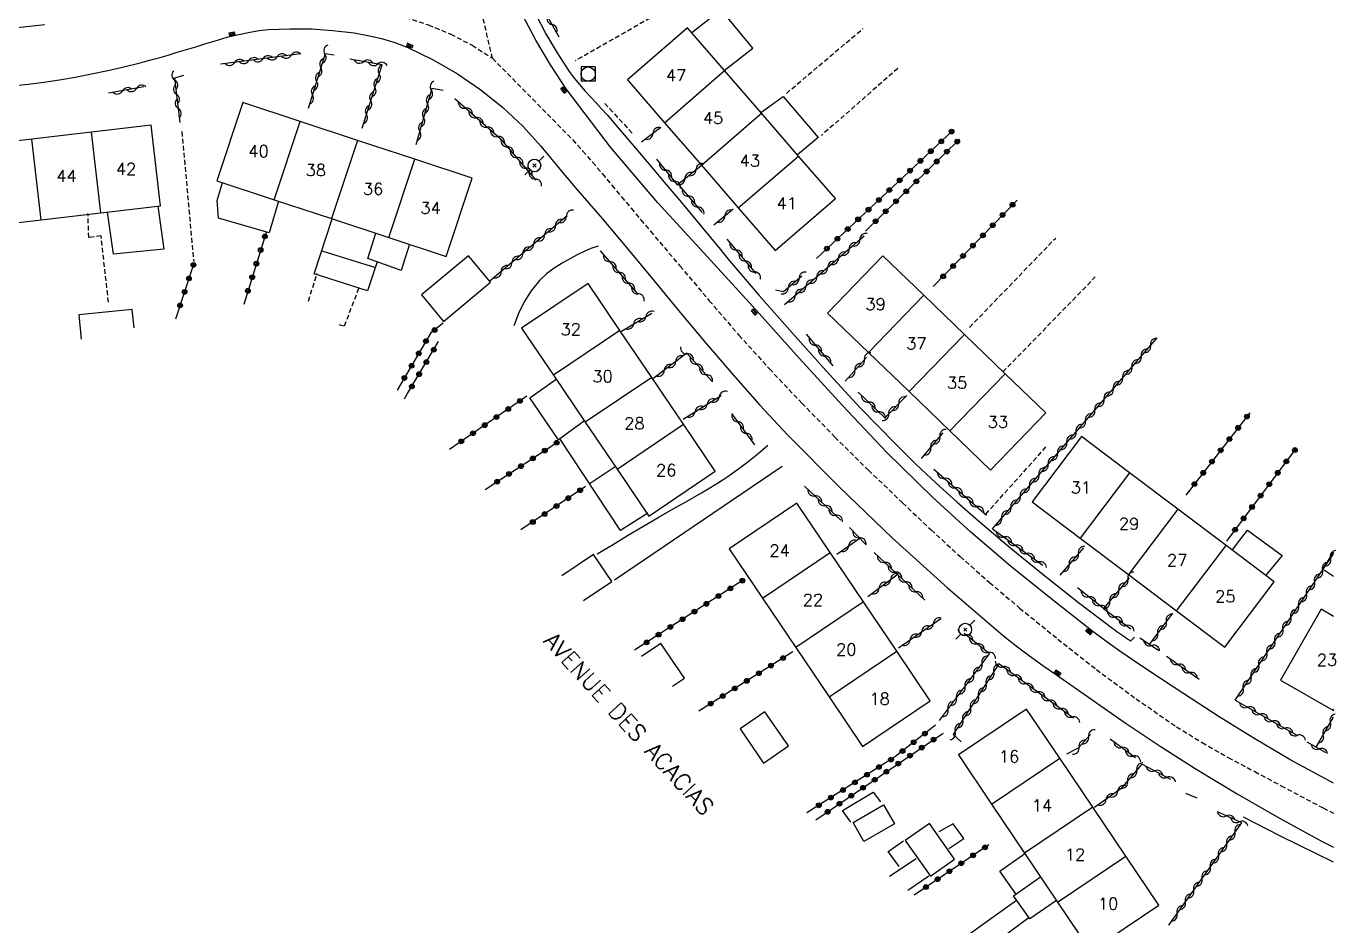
# Model space of a CAD drawing. Header units: millimetres. Extents: x 169000 to 170000, y 125999 to 127000.
# Drawn here: x 169862.4 to 170000.4, y 126332.7 to 126427.4 of the extents above; entities that cross this region are included whole.
import ezdxf
from ezdxf.enums import TextEntityAlignment as Align

# ---------------------------------------------------------------- set-up
doc = ezdxf.new("R2010")
doc.units = ezdxf.units.MM
doc.linetypes.add('DASHED', pattern=[0.75, 0.5, -0.25])
doc.layers.get('0').update_dxf_attribs({"linetype": 'CONTINUOUS'})
for name, color, linetype in [('W0001', 6, 'DASHED'), ('W0014', 7, 'CONTINUOUS'), ('W0017', 7, 'CONTINUOUS'), ('W0101', 7, 'CONTINUOUS'), ('W0104', 1, 'CONTINUOUS'), ('W0112', 1, 'DASHED'), ('W0310', 3, 'CONTINUOUS'), ('W0323', 7, 'CONTINUOUS'), ('W0333', 7, 'CONTINUOUS'), ('W0401', 7, 'CONTINUOUS'), ('W0420', 7, 'CONTINUOUS'), ('W0473', 7, 'CONTINUOUS'), ('W0989', 7, 'CONTINUOUS'), ('W0991', 7, 'CONTINUOUS'), ('W1102', 7, 'CONTINUOUS')]:
    doc.layers.add(name, color=color, linetype=linetype)
doc.styles.get("Standard").update_dxf_attribs({"font": 'romans.shx', "width": 0.85})

# ---------------------------------------------------------------- blocks, each defined once
blk = doc.blocks.new('T473')
for p, q in [((-0.166667, 0.166667), (0.166667, -0.166667)), ((-0.166667, -0.166667), (0.166667, 0.166667)), ((0.500001, 0.500001), (1.000002, 1.000002)), ((-1.000002, -1.000002), (-0.500001, -0.500001))]:
    blk.add_line(p, q)
blk.add_ellipse((0, 0), major_axis=(0.471405, 0.471405), ratio=1, start_param=5.4977871438, end_param=11.780972451)
blk = doc.blocks.new('T401')
for p, q in [((-0.3, 0.3), (0, 0.3)), ((-0.3, -0.25), (-0.3, 0.3)), ((-0.3, 0.15), (0, 0.15)), ((-0.3, 0), (0, 0)), ((0, 0.3), (0, -0.25)), ((-0.3, -0.15), (0, -0.15)), ((-0.3, -0.25), (-0.3, -0.3)), ((-0.3, -0.3), (0, -0.3)), ((0, -0.3), (0, -0.25))]:
    blk.add_line(p, q)
blk = doc.blocks.new('T420')
for p, q in [((0.75, 0.75), (-0.75, 0.75)), ((-0.75, 0.75), (-0.75, -0.75)), ((0.75, 0.75), (0.75, -0.75)), ((0.75, -0.75), (-0.75, -0.75))]:
    blk.add_line(p, q)
blk.add_ellipse((0, 0), major_axis=(-0.53, 0.53), ratio=1, start_param=3.926991, end_param=10.210176)
blk = doc.blocks.new('t323o')
at = {"color": 0, "linetype": 'Continuous'}
for radius in [0.25, 0.15]:
    blk.add_circle((0, 0), radius, dxfattribs=at)
blk = doc.blocks.new('t310o')
at = {"color": 0, "linetype": 'Continuous'}
for centre, start, end in [((-0.5, 0.38), 216.8699, 323.1304), ((0.5, -0.37), 36.8699, 143.1303)]:
    blk.add_arc(centre, 0.625, start, end, dxfattribs=at)

msp = doc.modelspace()

# ---------------------------------------------------------------- linework, layer by layer
at = {"layer": 'W0001'}
for points in [[(169911.45, 126424.06), (169910.18, 126429.5), (169909.5, 126433.55), (169908.99, 126437.63), (169908.66, 126441.72), (169908.48, 126445.83), (169908.44, 126447.33), (169908.39, 126448.84), (169908.35, 126450.34), (169908.35, 126451.85), (169908.41, 126453.37), (169908.55, 126454.89), (169908.8, 126456.4), (169909.18, 126457.88)], [(169885.02, 126429.75), (169892.53, 126429.56), (169894.97, 126429.41), (169897.43, 126429.24), (169899.88, 126428.92), (169902.29, 126428.37), (169904.7, 126427.58), (169907.05, 126426.61), (169909.31, 126425.43), (169911.45, 126424.06)], [(169911.45, 126424.06), (169919.9, 126415.46), (169920.96, 126414.29), (169922, 126413.1), (169923.02, 126411.9), (169924.03, 126410.69), (169925.04, 126409.47), (169926.05, 126408.26), (169927.07, 126407.04), (169928.09, 126405.84), (169931.19, 126402.19), (169934.28, 126398.53), (169937.4, 126394.9), (169940.61, 126391.35), (169944.02, 126387.73), (169947.5, 126384.17), (169951.04, 126380.68), (169954.63, 126377.23), (169957.64, 126374.39), (169960.69, 126371.58), (169963.79, 126368.84), (169966.95, 126366.16), (169970.97, 126362.89), (169975.04, 126359.68), (169979.21, 126356.59), (169983.48, 126353.65), (169986.17, 126351.98), (169988.92, 126350.42), (169991.7, 126348.93), (169994.48, 126347.44), (169998.93, 126345.09), (170000, 126344.54)]]:
    msp.add_lwpolyline(points, dxfattribs=at)
at = {"layer": 'W0014'}
for points in [[(170000, 126347.72), (169999.6, 126347.92), (169995.51, 126350.14), (169991.7, 126352.37), (169987.95, 126354.7), (169984.24, 126357.11), (169980.56, 126359.54), (169979.03, 126360.57), (169977.51, 126361.61), (169976.01, 126362.68), (169974.53, 126363.79), (169970.22, 126367.16), (169965.97, 126370.61), (169961.81, 126374.16), (169957.76, 126377.85), (169952.94, 126382.58), (169948.29, 126387.49), (169943.74, 126392.48), (169939.23, 126397.5), (169934.06, 126403.17), (169928.87, 126408.85), (169923.86, 126414.7), (169919.21, 126420.85), (169917.55, 126423.37), (169916.01, 126425.97), (169914.6, 126428.65)], [(169915.97, 126428.73), (169917.05, 126426.64), (169918.25, 126424.63), (169919.54, 126422.68), (169920.06, 126421.97), (169920.6, 126421.3), (169921.17, 126420.64), (169921.76, 126420), (169922.35, 126419.37), (169922.94, 126418.73), (169923.53, 126418.1), (169924.1, 126417.45), (169925.92, 126415.31), (169927.73, 126413.17), (169929.54, 126411.02), (169931.35, 126408.88), (169932.37, 126407.65), (169933.38, 126406.42), (169934.4, 126405.19), (169935.41, 126403.96), (169936.42, 126402.73), (169937.45, 126401.5), (169938.48, 126400.29), (169939.52, 126399.08), (169943.03, 126395.1), (169946.57, 126391.15), (169950.17, 126387.25), (169953.87, 126383.44), (169955.99, 126381.35), (169958.16, 126379.32), (169960.37, 126377.32), (169962.61, 126375.36), (169966.07, 126372.43), (169969.59, 126369.56), (169973.15, 126366.75), (169976.76, 126364), (169976.96, 126363.85), (169977.17, 126363.7), (169977.38, 126363.56), (169977.59, 126363.42), (169977.8, 126363.28), (169978.01, 126363.13), (169978.22, 126362.99), (169978.42, 126362.84), (169978.48, 126362.8), (169978.53, 126362.76), (169978.58, 126362.72), (169978.64, 126362.68)], [(169860.89, 126421.16), (169862.56, 126421.33), (169864.22, 126421.55), (169865.87, 126421.8), (169867.52, 126422.09), (169869.23, 126422.41), (169870.95, 126422.78), (169872.65, 126423.17), (169874.35, 126423.59), (169875.33, 126423.85), (169876.31, 126424.12), (169877.29, 126424.4), (169878.26, 126424.69), (169879.24, 126424.99), (169880.21, 126425.28), (169881.18, 126425.58), (169882.16, 126425.86), (169882.61, 126426), (169883.05, 126426.13), (169883.5, 126426.27), (169883.95, 126426.38), (169884.92, 126426.6), (169885.89, 126426.81), (169886.88, 126426.98), (169887.87, 126427.09), (169890.13, 126427.18), (169892.39, 126427.15), (169894.65, 126427), (169896.89, 126426.73), (169898.33, 126426.48), (169899.76, 126426.16), (169901.17, 126425.74), (169902.54, 126425.21), (169905.21, 126423.91), (169907.77, 126422.41), (169910.22, 126420.73), (169912.55, 126418.89), (169914.63, 126416.93), (169916.53, 126414.79), (169918.35, 126412.59), (169920.18, 126410.43), (169922.99, 126407.19), (169925.75, 126403.91), (169928.48, 126400.61), (169931.21, 126397.3), (169933.96, 126394.01), (169936.74, 126390.75), (169939.59, 126387.54), (169942.52, 126384.41), (169947.98, 126378.88), (169953.58, 126373.5), (169959.34, 126368.29), (169965.24, 126363.24), (169966.6, 126362.16), (169967.99, 126361.13), (169969.41, 126360.12), (169970.83, 126359.12), (169974.44, 126356.59), (169978.06, 126354.08), (169981.73, 126351.62), (169985.45, 126349.25), (169989.85, 126346.6), (169994.31, 126344.04), (169998.82, 126341.58), (170000, 126340.96)], [(169864.33, 126427.59), (169861.08, 126427.22)], [(169978.64, 126362.68), (169979.03, 126363.1)]]:
    msp.add_lwpolyline(points, dxfattribs=at)
at = {"layer": 'W0017'}
for points in [[(169922.57, 126404.29), (169921.82, 126404.02), (169921.09, 126403.71), (169920.37, 126403.37), (169919.66, 126402.99), (169918.8, 126402.49), (169917.94, 126401.96), (169917.12, 126401.36), (169916.39, 126400.65), (169915.52, 126399.58), (169914.78, 126398.41), (169914.18, 126397.17), (169913.71, 126395.87)], [(169922.46, 126371.88), (169924.07, 126372.83), (169925.68, 126373.79), (169927.29, 126374.74), (169928.9, 126375.69), (169929.8, 126376.22), (169930.71, 126376.74), (169931.63, 126377.25), (169932.54, 126377.76), (169933.45, 126378.29), (169934.35, 126378.82), (169935.24, 126379.38), (169936.11, 126379.95), (169937.23, 126380.74), (169938.32, 126381.56), (169939.39, 126382.41), (169940.43, 126383.3)], [(169941.95, 126381.07), (169924.31, 126369.11)]]:
    msp.add_lwpolyline(points, dxfattribs=at)
at = {"layer": 'W0101'}
for points in [[(169935.89, 126422.76), (169932, 126427.26), (169925.67, 126421.78)], [(169939.78, 126418.27), (169935.89, 126422.76)], [(169925.67, 126421.78), (169929.56, 126417.28)], [(169891.2, 126417.41), (169885.16, 126419.4), (169882.44, 126411.17), (169888.48, 126409.17)], [(169943.66, 126413.77), (169939.78, 126418.27)], [(169875.51, 126417.02), (169869.23, 126416.29)], [(169870.23, 126407.79), (169876.51, 126408.52), (169875.51, 126417.02)], [(169897.23, 126415.41), (169891.2, 126417.41)], [(169929.56, 126417.28), (169933.44, 126412.79)], [(169862.95, 126415.55), (169856.67, 126414.82)], [(169869.23, 126416.29), (169862.95, 126415.55)], [(169903.27, 126413.42), (169897.23, 126415.41)], [(169909.31, 126411.43), (169903.27, 126413.42)], [(169933.44, 126412.79), (169937.33, 126408.3)], [(169937.33, 126408.3), (169941.22, 126403.8), (169947.55, 126409.28), (169943.66, 126413.77)], [(169900.55, 126405.18), (169906.58, 126403.19), (169909.31, 126411.43)], [(169888.48, 126409.17), (169894.51, 126407.18)], [(169857.67, 126406.31), (169863.95, 126407.05)], [(169863.95, 126407.05), (169870.23, 126407.79)], [(169894.51, 126407.18), (169900.55, 126405.18)], [(169956.85, 126399.11), (169952.55, 126403.25), (169946.74, 126397.22)], [(169924.86, 126395.4), (169921.51, 126400.35), (169914.52, 126395.62), (169917.87, 126390.67)], [(169961.14, 126394.98), (169956.85, 126399.11)], [(169946.74, 126397.22), (169951.03, 126393.08)], [(169928.21, 126390.45), (169924.86, 126395.4)], [(169965.43, 126390.84), (169961.14, 126394.98)], [(169951.03, 126393.08), (169955.32, 126388.95)], [(169917.87, 126390.67), (169921.22, 126385.72)], [(169931.56, 126385.51), (169928.21, 126390.45)], [(169959.61, 126384.81), (169963.9, 126380.67), (169969.72, 126386.71), (169965.43, 126390.84)], [(169955.32, 126388.95), (169959.61, 126384.81)], [(169921.22, 126385.72), (169924.57, 126380.78)], [(169934.9, 126380.56), (169931.56, 126385.51)], [(169978.53, 126380.39), (169973.46, 126384.22), (169968.26, 126377.33)], [(169924.57, 126380.78), (169927.92, 126375.83), (169934.9, 126380.56)], [(169983.6, 126376.57), (169978.53, 126380.39)], [(169947, 126372.01), (169943.48, 126377.22), (169936.36, 126372.41), (169939.87, 126367.21)], [(169968.26, 126377.33), (169973.34, 126373.51)], [(169988.68, 126372.75), (169983.6, 126376.57)], [(169973.34, 126373.51), (169978.41, 126369.68)], [(169983.48, 126365.86), (169988.55, 126362.03), (169993.75, 126368.92), (169988.68, 126372.75)], [(169950.51, 126366.81), (169947, 126372.01)], [(169978.41, 126369.68), (169983.48, 126365.86)], [(169939.87, 126367.21), (169943.38, 126362)], [(169954.02, 126361.6), (169950.51, 126366.81)], [(170000, 126365.28), (169998.69, 126366.03), (169994.41, 126358.57)], [(169943.38, 126362), (169946.89, 126356.8)], [(169957.53, 126356.4), (169954.02, 126361.6)], [(169994.41, 126358.57), (169999.94, 126355.4)], [(169946.89, 126356.8), (169950.4, 126351.59), (169957.53, 126356.4)], [(169971.17, 126350.35), (169967.69, 126355.52), (169960.5, 126350.68), (169963.98, 126345.51)], [(169999.94, 126355.4), (170000, 126355.36)], [(169974.65, 126345.18), (169971.17, 126350.35)], [(169963.98, 126345.51), (169967.46, 126340.35)], [(169978.12, 126340.02), (169974.65, 126345.18)], [(169967.46, 126340.35), (169970.93, 126335.18)], [(169981.6, 126334.85), (169978.12, 126340.02)], [(169970.93, 126335.18), (169974.41, 126330.01), (169981.6, 126334.85)]]:
    msp.add_lwpolyline(points, dxfattribs=at)
at = {"layer": 'W0104'}
for points in [[(169935.86, 126422.79), (169938.86, 126425.14), (169935.52, 126429.16), (169932.43, 126426.75)], [(169939.69, 126418.36), (169942.05, 126420.04), (169945.75, 126415.73), (169943.55, 126413.91)], [(169888.93, 126409.02), (169887.95, 126405.69), (169882.61, 126407.22), (169882.45, 126409.09), (169883.04, 126410.97)], [(169876.22, 126408.49), (169876.85, 126403.95), (169871.54, 126403.43), (169870.9, 126407.87)], [(169899.32, 126402.61), (169898.3, 126399.58), (169892.69, 126401.35), (169894.58, 126407.16)], [(169902.71, 126404.47), (169901.82, 126401.7), (169898.31, 126402.98), (169899.18, 126405.63)], [(169893.48, 126403.79), (169899.12, 126402.04)], [(169873.51, 126397.61), (169867.91, 126397.05), (169868.16, 126394.47)], [(169873.71, 126395.66), (169873.51, 126397.61)], [(169921.13, 126385.86), (169918.41, 126383.87), (169915.39, 126388.29), (169918.15, 126390.26)], [(169927.82, 126376.15), (169924.93, 126374.33), (169918.59, 126383.94)], [(169921.72, 126379.32), (169924.37, 126381.07)], [(169989.32, 126372.26), (169990.95, 126374.35), (169994.59, 126371.7), (169992.9, 126369.64)], [(169922.08, 126371.81), (169918.74, 126369.54)], [(169921.04, 126366.95), (169924.02, 126368.97), (169922.08, 126371.81)], [(170000, 126372.05), (169998.84, 126370.27), (170000, 126369.51)], [(169931.65, 126358.78), (169929.17, 126362.43), (169927.13, 126361.04)], [(169930.4, 126357.92), (169931.65, 126358.78)], [(169949.17, 126343.62), (169948.3, 126344.83), (169951.54, 126346.78), (169952.31, 126345.73)], [(169959.49, 126340.84), (169961.08, 126341.9), (169959.95, 126343.44), (169958.44, 126342.57)], [(169954.27, 126338.94), (169953.11, 126340.51), (169954.72, 126341.65)], [(169953.24, 126337.92), (169956.06, 126339.76)], [(169966.56, 126336.04), (169964.85, 126338.44), (169967.49, 126340.3)], [(169957.4, 126337.92), (169955.19, 126336.42)], [(169970.82, 126335.35), (169968.04, 126333.41), (169966.3, 126335.86), (169969.15, 126337.84)], [(169961.41, 126331.65), (169966.63, 126335.4)], [(169967.95, 126333.57), (169965.48, 126331.71), (169966.94, 126329.84), (169965.25, 126328.71)]]:
    msp.add_lwpolyline(points, dxfattribs=at)
for points in [[(169906.28, 126396.35), (169911.24, 126400.49), (169908.92, 126403.27), (169903.96, 126399.14)], [(169942.6, 126351.63), (169940.12, 126355.23), (169937.51, 126353.43), (169939.98, 126349.83)], [(169953.77, 126343.42), (169950.56, 126341.57), (169949.41, 126343.57), (169952.63, 126345.42)], [(169960.1, 126339.71), (169957.46, 126343.47), (169954.91, 126341.68), (169957.55, 126337.92)]]:
    msp.add_lwpolyline(points, close=True, dxfattribs=at)
at = {"layer": 'W0112'}
for points in [[(169942.38, 126436.48), (169920.14, 126423.78)], [(169942.39, 126420.37), (169950.47, 126427.2)], [(169954.12, 126423), (169946.09, 126415.94)], [(169923.27, 126419.31), (169926.3, 126416.03)], [(169878.74, 126416.34), (169879.99, 126402.66)], [(169871.02, 126398.38), (169870.24, 126405.35), (169868.94, 126405.18), (169868.86, 126407.73)], [(169961.68, 126395.72), (169970.75, 126405.13)], [(169892.07, 126398.49), (169892.98, 126401.39)], [(169965.2, 126391.03), (169974.92, 126401.04)], [(169895.28, 126396.02), (169895.88, 126395.87), (169897.41, 126399.91)], [(169963.39, 126376.05), (169969.86, 126383.28)]]:
    msp.add_lwpolyline(points, dxfattribs=at)
at = {"layer": 'W0310'}
for points in [[(169914.97, 126433.99), (169917.14, 126428.65), (169918.45, 126426.33)], [(169891.26, 126424.53), (169882.82, 126423.43)], [(169894.78, 126424.38), (169893.82, 126424.53), (169892.05, 126418.77)], [(169897.73, 126416.7), (169899.84, 126423.39), (169896.42, 126423.96)], [(169878.91, 126422.25), (169877.96, 126421.98), (169878.54, 126417.3)], [(169874.74, 126421.04), (169871.02, 126420.38)], [(169906.27, 126420.67), (169905.05, 126420.87), (169903.38, 126414.93)], [(169916.06, 126411.24), (169912.49, 126415.36), (169907.48, 126419.8)], [(169929.18, 126416.79), (169927.15, 126415.24)], [(169928.73, 126413.45), (169930.91, 126410.74), (169933.6, 126412.92)], [(169931.11, 126410.68), (169933.54, 126407.82)], [(169919.3, 126407.48), (169911.22, 126400.62)], [(169936.79, 126408.16), (169934.74, 126406.49)], [(169936.12, 126405), (169939.17, 126401.38)], [(169950.57, 126405.34), (169942.19, 126398.1)], [(169926.76, 126399.25), (169922.82, 126403.78)], [(169944.01, 126401.13), (169942.09, 126399.48), (169941.26, 126399.64)], [(169925.04, 126395.31), (169928.22, 126397.22)], [(169944.47, 126394.99), (169947.3, 126391.68)], [(169964.08, 126374.51), (169981.44, 126394.62)], [(169934.56, 126390.07), (169931.9, 126392.99), (169928.34, 126390.3)], [(169950.83, 126392.56), (169948.6, 126390.06)], [(169931.52, 126386.04), (169935.52, 126388.54)], [(169949.96, 126388.9), (169952.75, 126386.18), (169955.08, 126388.55)], [(169939.06, 126383.36), (169936.64, 126386.65)], [(169956.63, 126381.9), (169958.91, 126384.61)], [(169957.92, 126380.8), (169963.46, 126375.93)], [(169948.12, 126375.43), (169944.29, 126378.99)], [(169950.72, 126372.9), (169949.05, 126374.63)], [(169964.08, 126374.51), (169969.41, 126370.68)], [(169947.72, 126371.84), (169950.11, 126373.51)], [(169973.67, 126372.5), (169971.18, 126369.62)], [(169956.96, 126367), (169951.64, 126371.99)], [(169989.64, 126356.45), (170000, 126371.87)], [(169950.96, 126367.36), (169954.02, 126369.66)], [(169978.47, 126369.34), (169975.79, 126366.11), (169973.04, 126368.27)], [(169975.79, 126366.11), (169978.67, 126363.96)], [(169983.06, 126365.61), (169980.58, 126362.33)], [(169954.19, 126361.95), (169958.64, 126365.06)], [(169958.52, 126354.3), (169963.78, 126361.35), (169961.1, 126363.47)], [(169979.59, 126363.02), (169981.56, 126361.73)], [(169972.62, 126354.57), (169964.77, 126360.27), (169959.96, 126352.83), (169960.8, 126352.06)], [(169982.4, 126361.08), (169985.84, 126358.65)], [(169989.64, 126356.45), (169996.21, 126352.72)], [(169998.16, 126351.51), (170000, 126354.65)], [(169974.42, 126352.84), (169973.11, 126351.41), (169971.9, 126350.76)], [(169979.15, 126350.38), (169976.47, 126352.36)], [(169997.19, 126352.05), (169999.19, 126350.94)], [(169979.82, 126349.73), (169977.62, 126347.1), (169974.83, 126345.14)], [(169982.86, 126348.11), (169979.82, 126349.73)], [(169985.66, 126346.12), (169984.44, 126346.63)], [(169982.66, 126332.77), (169990.33, 126343.52), (169987.77, 126344.69)]]:
    msp.add_lwpolyline(points, dxfattribs=at)
at = {"layer": 'W0323'}
for points in [[(169945.57, 126402.99), (169959.87, 126416.41)], [(169960.63, 126415.54), (169950.72, 126405.86)], [(169957.86, 126400.01), (169966.68, 126409.13)], [(169887.62, 126405.71), (169885.26, 126398.14)], [(169880.05, 126402.56), (169878.09, 126396.6)], [(169906.27, 126396.17), (169904.95, 126395.13), (169901.42, 126389.09)], [(169902.2, 126388.21), (169902.52, 126388.75), (169905.78, 126394.22)], [(169915.05, 126388.46), (169906.93, 126382.87)], [(169991.19, 126386.72), (169984.44, 126378.03)], [(169910.68, 126378.64), (169918.34, 126383.65)], [(169995.97, 126382.84), (169988.73, 126373.2)], [(169921.26, 126378.96), (169914.45, 126374.38)], [(169937.88, 126369.12), (169926.41, 126361.73)], [(169943.06, 126361.53), (169933.16, 126355.29)], [(169958.1, 126353.82), (169953.79, 126350.45), (169944.54, 126344.58)], [(169945.5, 126343.85), (169958.78, 126352.91), (169958.95, 126352.99)], [(169963.71, 126341.23), (169955.83, 126335.93)]]:
    msp.add_lwpolyline(points, dxfattribs=at)
at = {"layer": 'W0333'}
msp.add_lwpolyline([(170000, 126339.38), (169994.43, 126342.13), (169990.53, 126344.13)], dxfattribs=at)
at = {"layer": 'W1102'}
for points in [[(169929.56, 126417.28), (169935.89, 126422.76)], [(169933.44, 126412.79), (169939.78, 126418.27)], [(169888.48, 126409.17), (169891.2, 126417.41)], [(169863.95, 126407.05), (169862.95, 126415.55)], [(169870.23, 126407.79), (169869.23, 126416.29)], [(169897.23, 126415.41), (169894.51, 126407.18)], [(169900.55, 126405.18), (169903.27, 126413.42)], [(169937.33, 126408.3), (169943.66, 126413.77)], [(169956.85, 126399.11), (169951.03, 126393.08)], [(169924.86, 126395.4), (169917.87, 126390.67)], [(169961.14, 126394.98), (169955.32, 126388.95)], [(169928.21, 126390.45), (169921.22, 126385.72)], [(169965.43, 126390.84), (169959.61, 126384.81)], [(169924.57, 126380.78), (169931.56, 126385.51)], [(169978.53, 126380.39), (169973.34, 126373.51)], [(169983.6, 126376.57), (169978.41, 126369.68)], [(169983.48, 126365.86), (169988.68, 126372.75)], [(169939.87, 126367.21), (169947, 126372.01)], [(169950.51, 126366.81), (169943.38, 126362)], [(169946.89, 126356.8), (169954.02, 126361.6)], [(170000, 126355.51), (169999.94, 126355.4)], [(169963.98, 126345.51), (169971.17, 126350.35)], [(169974.65, 126345.18), (169967.46, 126340.35)], [(169970.93, 126335.18), (169978.12, 126340.02)]]:
    msp.add_lwpolyline(points, dxfattribs=at)

# ---------------------------------------------------------------- block references
at = {"layer": 'W0310'}
for p, rotation in [((169917.71, 126427.63), 299.571782791505), ((169893.81, 126424.5), 252.9740983846993), ((169884.31, 126423.63), 187.4212560879341), ((169885.79, 126423.82), 187.4212560879341), ((169887.28, 126424.02), 187.4212560879341), ((169888.77, 126424.21), 187.4212560879341), ((169890.26, 126424.4), 187.4212560879341), ((169893.37, 126423.07), 252.9740983846993), ((169897.89, 126423.72), 170.5675207541206), ((169899.37, 126423.47), 170.5675207541206), ((169877.99, 126421.76), 277.1039472984374), ((169892.93, 126421.64), 252.9740983846993), ((169899.54, 126422.42), 72.44288086448127), ((169872.5, 126420.64), 190.0009505070082), ((169873.98, 126420.9), 190.0009505070082), ((169878.17, 126420.27), 277.1039472984374), ((169892.49, 126420.2), 252.9740983846993), ((169899.08, 126420.99), 72.44288086448127), ((169905.01, 126420.7), 254.2737804442412), ((169878.36, 126418.78), 277.1039472984374), ((169898.63, 126419.56), 72.44288086448127), ((169904.6, 126419.26), 254.2737804442412), ((169908.6, 126418.81), 138.4204643339004), ((169898.18, 126418.13), 72.44288086448127), ((169904.19, 126417.81), 254.2737804442412), ((169909.72, 126417.81), 138.4204643339004), ((169903.79, 126416.37), 254.2737804442412), ((169910.85, 126416.82), 138.4204643339004), ((169911.97, 126415.82), 138.4204643339004), ((169928.34, 126416.15), 217.4032623344891), ((169913.01, 126414.75), 130.926026121737), ((169914, 126413.62), 130.926026121737), ((169914.98, 126412.49), 130.926026121737), ((169929.67, 126412.28), 308.7758593210482), ((169932.88, 126412.33), 38.92110024029031), ((169915.96, 126411.35), 130.926026121737), ((169930.61, 126411.11), 308.7758593210482), ((169931.71, 126411.39), 38.92110024029031), ((169932.08, 126409.54), 310.4023805434535), ((169933.06, 126408.39), 310.4023805434535), ((169918.08, 126406.44), 220.2906243748905), ((169919.23, 126407.41), 220.2906243748905), ((169935.91, 126407.44), 219.2572895403638), ((169916.94, 126405.47), 220.2906243748905), ((169950.13, 126404.96), 220.8463913884394), ((169914.65, 126403.53), 220.2906243748905), ((169915.79, 126404.5), 220.2906243748905), ((169937.09, 126403.86), 310.1325823233577), ((169949, 126403.98), 220.8463913884394), ((169913.5, 126402.56), 220.2906243748905), ((169923.81, 126402.64), 131.0009442930724), ((169938.06, 126402.71), 310.1325823233577), ((169946.73, 126402.02), 220.8463913884394), ((169947.87, 126403), 220.8463913884394), ((169912.36, 126401.59), 220.2906243748905), ((169924.79, 126401.51), 131.0009442930724), ((169939.02, 126401.56), 310.1325823233577), ((169943.73, 126400.88), 220.5669608345884), ((169945.6, 126401.04), 220.8463913884394), ((169925.77, 126400.38), 131.0009442930724), ((169926.76, 126399.25), 131.0009442930724), ((169942.59, 126399.91), 220.5669608345884), ((169944.46, 126400.06), 220.8463913884394), ((169943.33, 126399.08), 220.8463913884394), ((169927.61, 126396.86), 30.93194027642983), ((169926.32, 126396.09), 30.93194027642983), ((169945.44, 126393.85), 310.4728289870206), ((169980.74, 126393.81), 49.18873964601398), ((169931.93, 126392.95), 132.4738830883958), ((169946.42, 126392.71), 310.4728289870206), ((169950.6, 126392.3), 228.3081436450671), ((169979.76, 126392.68), 49.18873964601398), ((169929.54, 126391.2), 217.0138307564808), ((169930.73, 126392.11), 217.0138307564808), ((169932.94, 126391.85), 132.4738830883958), ((169949.6, 126391.18), 228.3081436450671), ((169978.78, 126391.54), 49.18873964601398), ((169933.95, 126390.74), 132.4738830883958), ((169977.8, 126390.41), 49.18873964601398), ((169935.34, 126388.42), 31.89721005880892), ((169975.84, 126388.14), 49.18873964601398), ((169976.82, 126389.27), 49.18873964601398), ((169934.06, 126387.63), 31.89721005880892), ((169951.03, 126387.85), 315.8010691036225), ((169952.11, 126386.81), 315.8010691036225), ((169954.23, 126387.69), 45.45190788370218), ((169974.86, 126387), 49.18873964601398), ((169932.79, 126386.84), 31.89721005880892), ((169937.28, 126385.78), 126.3641118480801), ((169953.17, 126386.62), 45.45190788370218), ((169973.88, 126385.87), 49.18873964601398), ((169938.17, 126384.57), 126.3641118480801), ((169958.56, 126384.2), 49.86330293107748), ((169972.9, 126384.73), 49.18873964601398), ((169957.6, 126383.05), 49.86330293107748), ((169971.92, 126383.6), 49.18873964601398), ((169969.96, 126381.33), 49.18873964601398), ((169970.94, 126382.46), 49.18873964601398), ((169968.98, 126380.19), 49.18873964601398), ((169959.05, 126379.81), 318.7095952705582), ((169960.18, 126378.82), 318.7095952705582), ((169968, 126379.06), 49.18873964601398), ((169945.39, 126377.97), 137.0384938863205), ((169961.3, 126377.83), 318.7095952705582), ((169967.02, 126377.92), 49.18873964601398), ((169946.49, 126376.95), 137.0384938863205), ((169947.59, 126375.93), 137.0384938863205), ((169962.43, 126376.84), 318.7095952705582), ((169966.04, 126376.78), 49.18873964601398), ((169965.06, 126375.65), 49.18873964601398), ((169950.09, 126373.55), 133.9381521501702), ((169965.3, 126373.64), 324.2950786470346), ((169948.95, 126372.7), 34.81326335745359), ((169966.51, 126372.76), 324.2950786470346), ((169967.73, 126371.89), 324.2950786470346), ((169973.14, 126371.89), 229.1683340371136), ((169952.73, 126370.96), 136.8218271670009), ((169968.95, 126371.01), 324.2950786470346), ((169972.16, 126370.76), 229.1683340371136), ((169998.84, 126370.15), 56.10041204103029), ((169999.68, 126371.39), 56.10041204103029), ((169953.36, 126369.16), 36.86989764584402), ((169953.83, 126369.94), 136.8218271670009), ((169954.92, 126368.91), 136.8218271670009), ((169978.34, 126369.18), 230.336003255498), ((169998.01, 126368.9), 56.10041204103029), ((169952.16, 126368.26), 36.86989764584402), ((169956.02, 126367.88), 136.8218271670009), ((169977.38, 126368.03), 230.336003255498), ((169997.17, 126367.66), 56.10041204103029), ((169974.22, 126367.34), 141.7977302927447), ((169975.4, 126366.42), 141.7977302927447), ((169976.43, 126366.88), 230.336003255498), ((169996.33, 126366.41), 56.10041204103029), ((169976.99, 126365.21), 323.3275524273004), ((169982.39, 126364.72), 232.8570152536364), ((169995.5, 126365.17), 56.10041204103029), ((169956.65, 126363.67), 34.95744061734059), ((169957.88, 126364.53), 34.95744061734059), ((169978.2, 126364.31), 323.3275524273004), ((169981.49, 126363.52), 232.8570152536364), ((169994.66, 126363.92), 56.10041204103029), ((169955.42, 126362.81), 34.95744061734059), ((169961.27, 126363.33), 141.7091446709273), ((169962.45, 126362.4), 141.7091446709273), ((169980.85, 126362.2), 326.7556473691848), ((169993.83, 126362.68), 56.10041204103029), ((169963.63, 126361.47), 141.7091446709273), ((169992.99, 126361.43), 56.10041204103029), ((169962.11, 126359.11), 53.24988611169253), ((169963, 126360.31), 53.24988611169253), ((169964.24, 126359.43), 237.0816549094905), ((169965.19, 126359.97), 144.0313179232419), ((169983.62, 126360.22), 324.7465094701075), ((169984.85, 126359.35), 324.7465094701075), ((169992.15, 126360.19), 56.10041204103029), ((169961.21, 126357.9), 53.24988611169253), ((169963.42, 126358.18), 237.0816549094905), ((169966.4, 126359.09), 144.0313179232419), ((169967.62, 126358.2), 144.0313179232419), ((169990.48, 126357.7), 56.10041204103029), ((169991.32, 126358.94), 56.10041204103029), ((169960.31, 126356.7), 53.24988611169253), ((169962.61, 126356.92), 237.0816549094905), ((169968.83, 126357.32), 144.0313179232419), ((169959.41, 126355.5), 53.24988611169253), ((169961.79, 126355.66), 237.0816549094905), ((169970.04, 126356.44), 144.0313179232419), ((169971.26, 126355.56), 144.0313179232419), ((169990.95, 126355.71), 330.3604797525603), ((169960.98, 126354.4), 237.0816549094905), ((169972.47, 126354.68), 144.0313179232419), ((169992.25, 126354.97), 330.3604797525603), ((169993.55, 126354.23), 330.3604797525603), ((169999.68, 126354.1), 59.60874181170804), ((169960.16, 126353.14), 237.0816549094905), ((169974.21, 126352.61), 227.6964942920519), ((169994.86, 126353.49), 330.3604797525603), ((169996.16, 126352.74), 330.3604797525603), ((169998.92, 126352.81), 59.60874181170804), ((169973.2, 126351.5), 227.6964942920519), ((169977.68, 126351.47), 143.5470296424684), ((169998.5, 126351.32), 330.8700099610174), ((169978.89, 126350.57), 143.5470296424684), ((169979.28, 126349.08), 230.0830128509968), ((169981.14, 126349.02), 151.9314287163239), ((169982.47, 126348.32), 151.9314287163239), ((169977.28, 126346.86), 215.1087959930206), ((169978.32, 126347.93), 230.0830128509968), ((169976.05, 126346), 215.1087959930206), ((169988.7, 126344.26), 155.4719203907657), ((169989.63, 126342.54), 54.46232220805499), ((169990.07, 126343.64), 155.4719203907657), ((169988.76, 126341.32), 54.46232220805499), ((169987.89, 126340.1), 54.46232220805499), ((169987.02, 126338.88), 54.46232220805499), ((169986.15, 126337.66), 54.46232220805499), ((169985.28, 126336.44), 54.46232220805499), ((169984.4, 126335.22), 54.46232220805499), ((169983.53, 126333.99), 54.46232220805499)]:
    msp.add_blockref('t310o', p, dxfattribs=dict(at, rotation=rotation))
at = {"layer": 'W0323'}
for p, rotation in [((169959.79, 126416.34), 43.17858698775503), ((169958.7, 126415.31), 43.17858698775503), ((169960.38, 126415.29), 224.3092553066202), ((169957.6, 126414.28), 43.17858698775503), ((169959.3, 126414.24), 224.3092553066202), ((169955.42, 126412.23), 43.17858698775503), ((169956.51, 126413.26), 43.17858698775503), ((169957.16, 126412.14), 224.3092553066202), ((169958.23, 126413.19), 224.3092553066202), ((169954.32, 126411.21), 43.17858698775503), ((169956.08, 126411.09), 224.3092553066202), ((169953.23, 126410.18), 43.17858698775503), ((169955.01, 126410.05), 224.3092553066202), ((169951.04, 126408.13), 43.17858698775503), ((169952.13, 126409.15), 43.17858698775503), ((169953.94, 126409), 224.3092553066202), ((169966.2, 126408.64), 45.94876057779895), ((169949.95, 126407.1), 43.17858698775503), ((169951.79, 126406.9), 224.3092553066202), ((169952.86, 126407.95), 224.3092553066202), ((169965.16, 126407.56), 45.94876057779895), ((169887.49, 126405.3), 252.6632383280236), ((169948.85, 126406.07), 43.17858698775503), ((169963.08, 126405.4), 45.94876057779895), ((169964.12, 126406.48), 45.94876057779895), ((169946.66, 126404.02), 43.17858698775503), ((169947.76, 126405.05), 43.17858698775503), ((169962.03, 126404.33), 45.94876057779895), ((169887.04, 126403.87), 252.6632383280236), ((169960.99, 126403.25), 45.94876057779895), ((169879.96, 126402.3), 251.8761333494826), ((169886.6, 126402.43), 252.6632383280236), ((169958.9, 126401.09), 45.94876057779895), ((169959.95, 126402.17), 45.94876057779895), ((169879.49, 126400.88), 251.8761333494826), ((169886.15, 126401), 252.6632383280236), ((169879.03, 126399.45), 251.8761333494826), ((169885.7, 126399.57), 252.6632383280236), ((169878.56, 126398.03), 251.8761333494826), ((169904.45, 126394.27), 239.7019411389569), ((169905.35, 126395.44), 218.2929756693615), ((169903.69, 126392.98), 239.7019411389569), ((169905.27, 126393.36), 59.17981839698248), ((169902.93, 126391.68), 239.7019411389569), ((169904.5, 126392.07), 59.17981839698248), ((169902.18, 126390.39), 239.7019411389569), ((169903.73, 126390.79), 59.17981839698248), ((169902.97, 126389.5), 59.17981839698248), ((169914.35, 126387.97), 214.5453691430117), ((169911.87, 126386.27), 214.5453691430117), ((169913.11, 126387.12), 214.5453691430117), ((169990.88, 126386.32), 232.1969299249548), ((169909.4, 126384.57), 214.5453691430117), ((169910.64, 126385.42), 214.5453691430117), ((169989.96, 126385.14), 232.1969299249548), ((169908.17, 126383.72), 214.5453691430117), ((169918.21, 126383.57), 33.21522797448397), ((169989.04, 126383.95), 232.1969299249548), ((169915.7, 126381.92), 33.21522797448397), ((169916.96, 126382.74), 33.21522797448397), ((169988.12, 126382.77), 232.1969299249548), ((169995.93, 126382.8), 233.1402902947207), ((169914.45, 126381.1), 33.21522797448397), ((169986.28, 126380.4), 232.1969299249548), ((169987.2, 126381.58), 232.1969299249548), ((169994.13, 126380.4), 233.1402902947207), ((169995.03, 126381.6), 233.1402902947207), ((169911.94, 126379.46), 33.21522797448397), ((169913.19, 126380.28), 33.21522797448397), ((169985.36, 126379.21), 232.1969299249548), ((169993.23, 126379.2), 233.1402902947207), ((169919.43, 126377.73), 213.8725956740165), ((169920.68, 126378.56), 213.8725956740165), ((169992.33, 126378), 233.1402902947207), ((169918.19, 126376.89), 213.8725956740165), ((169991.43, 126376.8), 233.1402902947207), ((169915.7, 126375.22), 213.8725956740165), ((169916.94, 126376.06), 213.8725956740165), ((169990.53, 126375.6), 233.1402902947207), ((169989.63, 126374.4), 233.1402902947207), ((169936.5, 126368.23), 212.8071982693119), ((169937.76, 126369.04), 212.8071982693119), ((169933.98, 126366.6), 212.8071982693119), ((169935.24, 126367.42), 212.8071982693119), ((169932.72, 126365.79), 212.8071982693119), ((169930.19, 126364.17), 212.8071982693119), ((169931.46, 126364.98), 212.8071982693119), ((169927.67, 126362.54), 212.8071982693119), ((169928.93, 126363.35), 212.8071982693119), ((169940.77, 126360.09), 212.2152751672071), ((169942.04, 126360.89), 212.2152751672071), ((169938.23, 126358.49), 212.2152751672071), ((169939.5, 126359.29), 212.2152751672071), ((169936.96, 126357.69), 212.2152751672071), ((169934.43, 126356.09), 212.2152751672071), ((169935.69, 126356.89), 212.2152751672071), ((169956.98, 126352.94), 218.1036989358588), ((169955.8, 126352.02), 218.1036989358588), ((169956.65, 126351.46), 34.30407422259309), ((169957.89, 126352.3), 34.30407422259309), ((169953.41, 126350.2), 212.3720616252471), ((169954.62, 126351.09), 218.1036989358588), ((169955.41, 126350.61), 34.30407422259309), ((169952.14, 126349.4), 212.3720616252471), ((169952.93, 126348.92), 34.30407422259309), ((169954.17, 126349.77), 34.30407422259309), ((169949.61, 126347.79), 212.3720616252471), ((169950.88, 126348.6), 212.3720616252471), ((169951.69, 126348.07), 34.30407422259309), ((169947.08, 126346.19), 212.3720616252471), ((169948.34, 126346.99), 212.3720616252471), ((169949.22, 126346.38), 34.30407422259309), ((169950.46, 126347.23), 34.30407422259309), ((169945.81, 126345.38), 212.3720616252471), ((169946.74, 126344.69), 34.30407422259309), ((169947.98, 126345.54), 34.30407422259309), ((169963.3, 126340.95), 213.9224180880068), ((169960.81, 126339.28), 213.9224180880068), ((169962.05, 126340.11), 213.9224180880068), ((169958.32, 126337.6), 213.9224180880068), ((169959.56, 126338.44), 213.9224180880068), ((169957.08, 126336.77), 213.9224180880068)]:
    msp.add_blockref('t323o', p, dxfattribs=dict(at, rotation=rotation))
at = {"layer": 'W0401'}
for p, rotation in [((169884.04, 126426.5), 283.1272249293145), ((169902.67, 126425.25), 246.2746387341872), ((169919.08, 126420.82), 34.88496260187402), ((169939.11, 126397.44), 41.99013518787148), ((169974.34, 126363.77), 52.42538016408701), ((169970.86, 126359.23), 234.8051187025242)]:
    msp.add_blockref('T401', p, dxfattribs=dict(at, rotation=rotation))
at = {"layer": 'W0420'}
msp.add_blockref('T420', (169921.52, 126422.4), dxfattribs=at)
at = {"layer": 'W0473'}
for p in [(169915.87, 126412.77), (169961.23, 126363.88)]:
    msp.add_blockref('T473', p, dxfattribs=at)

# ---------------------------------------------------------------- texts
at = {"layer": 'W0989'}
msp.add_text('AVENUE DES ACACIAS ', height=1.75, rotation=312.4925, dxfattribs=at).set_placement((169916.72, 126362.62))
at = {"layer": 'W0991'}
for s, p in [('47', (169930.78, 126422.27)), ('45', (169934.67, 126417.78)), ('40', (169886.82, 126414.29)), ('43', (169938.55, 126413.28)), ('42', (169872.87, 126412.41)), ('38', (169892.85, 126412.29)), ('44', (169866.59, 126411.67)), ('36', (169898.89, 126410.3)), ('34', (169904.93, 126408.3)), ('41', (169942.44, 126408.79)), ('39', (169951.79, 126398.17)), ('32', (169919.69, 126395.51)), ('37', (169956.08, 126394.03)), ('30', (169923.04, 126390.56)), ('35', (169960.37, 126389.89)), ('33', (169964.67, 126385.76)), ('28', (169926.39, 126385.61)), ('26', (169929.74, 126380.67)), ('31', (169973.4, 126378.86)), ('29', (169978.47, 126375.04)), ('24', (169941.68, 126372.21)), ('27', (169983.54, 126371.21)), ('22', (169945.19, 126367.01)), ('25', (169988.61, 126367.39)), ('20', (169948.7, 126361.8)), ('23', (169999.31, 126360.71)), ('18', (169952.21, 126356.6)), ('16', (169965.84, 126350.52)), ('14', (169969.31, 126345.35)), ('12', (169972.79, 126340.18)), ('10', (169976.27, 126335.02))]:
    msp.add_text(s, height=1.25, dxfattribs=at).set_placement(p, align=Align.MIDDLE_CENTER)

doc.saveas('drawing.dxf')
